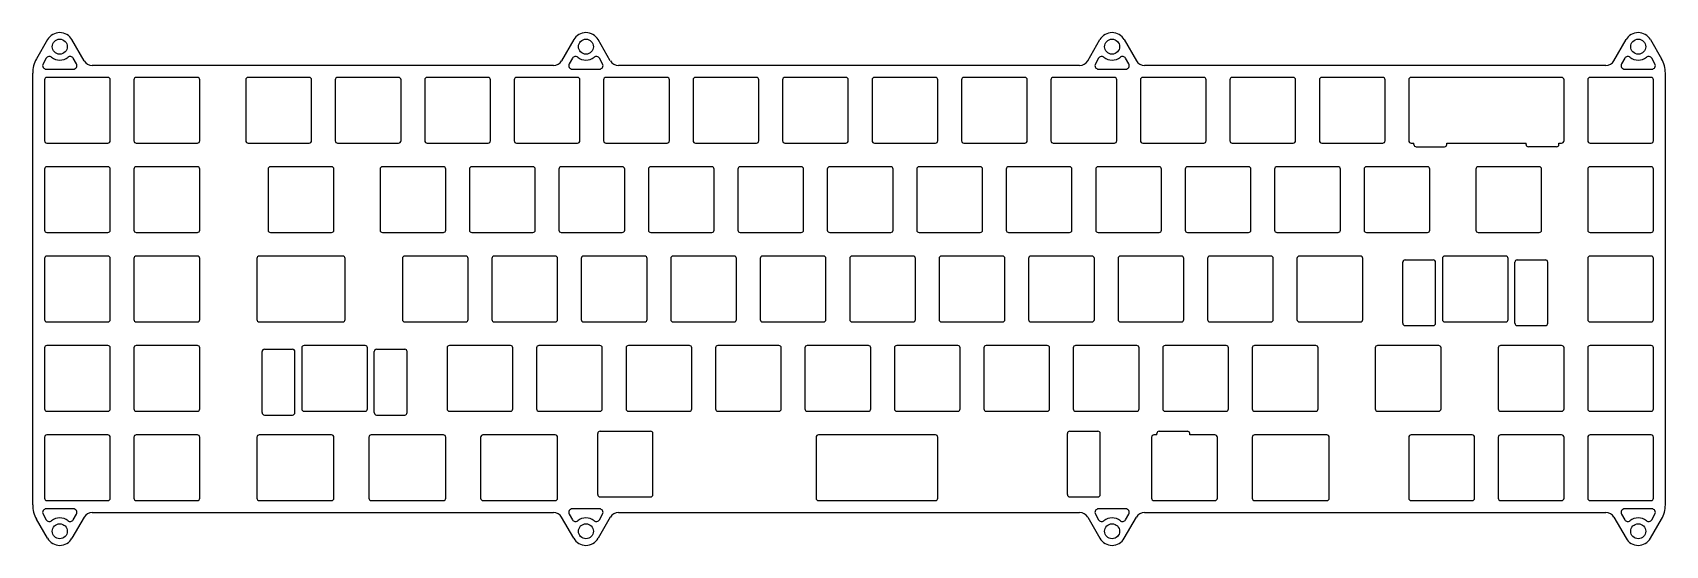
# Model space of a CAD drawing. Header units: millimetres. Extents: x -10 to 338, y -93 to 17.
import ezdxf

# ---------------------------------------------------------------- set-up
doc = ezdxf.new("R2010")
doc.units = ezdxf.units.MM

msp = doc.modelspace()

# ---------------------------------------------------------------- linework, layer by layer
at = {"color": 7, "linetype": 'Continuous', "lineweight": 25}
for p, q in [((-6.35, 15.03), (-8.72, 10.92)), ((1.44, 10.53), (-1.15, 15.03)), ((105.69, 15.03), (103.09, 10.53)), ((113.48, 10.53), (110.89, 15.03)), ((215.13, 10.53), (217.73, 15.03)), ((222.92, 15.03), (225.52, 10.53)), ((327.17, 10.53), (329.77, 15.03)), ((334.96, 15.03), (337.33, 10.92)), ((-6.62, 11.06), (-7.3, 9.88)), ((-0.2, 9.88), (-0.89, 11.06)), ((105.42, 11.06), (104.74, 9.88)), ((111.84, 9.88), (111.15, 11.06)), ((217.46, 11.06), (216.77, 9.88)), ((223.88, 9.88), (223.19, 11.06)), ((329.5, 11.06), (328.81, 9.88)), ((335.91, 9.88), (335.23, 11.06)), ((-9.53, 7.92), (-9.53, -84.12)), ((-6.65, 8.75), (-0.85, 8.75)), ((6.5, 7), (-6.5, 7)), ((101.36, 9.53), (3.18, 9.53)), ((25.55, 7), (12.55, 7)), ((49.36, 7), (36.36, 7)), ((68.41, 7), (55.41, 7)), ((87.46, 7), (74.46, 7)), ((106.51, 7), (93.51, 7)), ((105.39, 8.75), (111.19, 8.75)), ((125.56, 7), (112.56, 7)), ((213.4, 9.53), (115.22, 9.53)), ((144.61, 7), (131.61, 7)), ((163.66, 7), (150.66, 7)), ((182.71, 7), (169.71, 7)), ((201.76, 7), (188.76, 7)), ((220.81, 7), (207.81, 7)), ((217.42, 8.75), (223.23, 8.75)), ((239.86, 7), (226.86, 7)), ((325.44, 9.53), (227.25, 9.53)), ((258.91, 7), (245.91, 7)), ((277.96, 7), (264.96, 7)), ((316.06, 7), (284.01, 7)), ((335.11, 7), (322.11, 7)), ((329.46, 8.75), (335.27, 8.75)), ((338.14, -84.12), (338.14, 7.92)), ((-7, 6.5), (-7, -6.5)), ((7, -6.5), (7, 6.5)), ((12.05, 6.5), (12.05, -6.5)), ((26.05, -6.5), (26.05, 6.5)), ((35.86, 6.5), (35.86, -6.5)), ((49.86, -6.5), (49.86, 6.5)), ((54.91, 6.5), (54.91, -6.5)), ((68.91, -6.5), (68.91, 6.5)), ((73.96, 6.5), (73.96, -6.5)), ((87.96, -6.5), (87.96, 6.5)), ((93.01, 6.5), (93.01, -6.5)), ((107.01, -6.5), (107.01, 6.5)), ((112.06, 6.5), (112.06, -6.5)), ((126.06, -6.5), (126.06, 6.5)), ((131.11, 6.5), (131.11, -6.5)), ((145.11, -6.5), (145.11, 6.5)), ((150.16, 6.5), (150.16, -6.5)), ((164.16, -6.5), (164.16, 6.5)), ((169.21, 6.5), (169.21, -6.5)), ((183.21, -6.5), (183.21, 6.5)), ((188.26, 6.5), (188.26, -6.5)), ((202.26, -6.5), (202.26, 6.5)), ((207.31, 6.5), (207.31, -6.5)), ((221.31, -6.5), (221.31, 6.5)), ((226.36, 6.5), (226.36, -6.5)), ((240.36, -6.5), (240.36, 6.5)), ((245.41, 6.5), (245.41, -6.5)), ((259.41, -6.5), (259.41, 6.5)), ((264.46, 6.5), (264.46, -6.5)), ((278.46, -6.5), (278.46, 6.5)), ((283.51, 6.5), (283.51, -6.5)), ((316.56, -6.5), (316.56, 6.5)), ((321.61, 6.5), (321.61, -6.5)), ((335.61, -6.5), (335.61, 6.5)), ((-6.5, -7), (6.5, -7)), ((12.55, -7), (25.55, -7)), ((36.36, -7), (49.36, -7)), ((55.41, -7), (68.41, -7)), ((74.46, -7), (87.46, -7)), ((93.51, -7), (106.51, -7)), ((112.56, -7), (125.56, -7)), ((131.61, -7), (144.61, -7)), ((150.66, -7), (163.66, -7)), ((169.71, -7), (182.71, -7)), ((188.76, -7), (201.76, -7)), ((207.81, -7), (220.81, -7)), ((226.86, -7), (239.86, -7)), ((245.91, -7), (258.91, -7)), ((264.96, -7), (277.96, -7)), ((284.01, -7), (284.6, -7)), ((284.6, -7.3), (284.6, -7)), ((285.1, -7.8), (291.1, -7.8)), ((291.6, -7.3), (291.6, -7)), ((291.6, -7), (308.48, -7)), ((308.48, -7.3), (308.48, -7)), ((314.98, -7.8), (308.98, -7.8)), ((315.48, -7.3), (315.48, -7)), ((315.48, -7), (316.06, -7)), ((322.11, -7), (335.11, -7)), ((-7, -12.55), (-7, -25.55)), ((6.5, -12.05), (-6.5, -12.05)), ((7, -25.55), (7, -12.55)), ((12.05, -12.55), (12.05, -25.55)), ((25.55, -12.05), (12.55, -12.05)), ((26.05, -25.55), (26.05, -12.55)), ((40.62, -12.55), (40.62, -25.55)), ((54.12, -12.05), (41.12, -12.05)), ((54.62, -25.55), (54.62, -12.55)), ((64.44, -12.55), (64.44, -25.55)), ((77.94, -12.05), (64.94, -12.05)), ((78.44, -25.55), (78.44, -12.55)), ((83.49, -12.55), (83.49, -25.55)), ((96.99, -12.05), (83.99, -12.05)), ((97.49, -25.55), (97.49, -12.55)), ((102.54, -12.55), (102.54, -25.55)), ((116.04, -12.05), (103.04, -12.05)), ((116.54, -25.55), (116.54, -12.55)), ((121.59, -12.55), (121.59, -25.55)), ((135.09, -12.05), (122.09, -12.05)), ((135.59, -25.55), (135.59, -12.55)), ((140.64, -12.55), (140.64, -25.55)), ((154.14, -12.05), (141.14, -12.05)), ((154.64, -25.55), (154.64, -12.55)), ((159.69, -12.55), (159.69, -25.55)), ((173.19, -12.05), (160.19, -12.05)), ((173.69, -25.55), (173.69, -12.55)), ((178.74, -12.55), (178.74, -25.55)), ((192.24, -12.05), (179.24, -12.05)), ((192.74, -25.55), (192.74, -12.55)), ((197.79, -12.55), (197.79, -25.55)), ((211.29, -12.05), (198.29, -12.05)), ((211.79, -25.55), (211.79, -12.55)), ((216.84, -12.55), (216.84, -25.55)), ((230.34, -12.05), (217.34, -12.05)), ((230.84, -25.55), (230.84, -12.55)), ((235.89, -12.55), (235.89, -25.55)), ((249.39, -12.05), (236.39, -12.05)), ((249.89, -25.55), (249.89, -12.55)), ((254.94, -12.55), (254.94, -25.55)), ((268.44, -12.05), (255.44, -12.05)), ((268.94, -25.55), (268.94, -12.55)), ((273.99, -12.55), (273.99, -25.55)), ((287.49, -12.05), (274.49, -12.05)), ((287.99, -25.55), (287.99, -12.55)), ((297.8, -12.55), (297.8, -25.55)), ((311.3, -12.05), (298.3, -12.05)), ((311.8, -25.55), (311.8, -12.55)), ((321.61, -12.55), (321.61, -25.55)), ((335.11, -12.05), (322.11, -12.05)), ((335.61, -25.55), (335.61, -12.55)), ((-6.5, -26.05), (6.5, -26.05)), ((12.55, -26.05), (25.55, -26.05)), ((41.12, -26.05), (54.12, -26.05)), ((64.94, -26.05), (77.94, -26.05)), ((83.99, -26.05), (96.99, -26.05)), ((103.04, -26.05), (116.04, -26.05)), ((122.09, -26.05), (135.09, -26.05)), ((141.14, -26.05), (154.14, -26.05)), ((160.19, -26.05), (173.19, -26.05)), ((179.24, -26.05), (192.24, -26.05)), ((198.29, -26.05), (211.29, -26.05)), ((217.34, -26.05), (230.34, -26.05)), ((236.39, -26.05), (249.39, -26.05)), ((255.44, -26.05), (268.44, -26.05)), ((274.49, -26.05), (287.49, -26.05)), ((298.3, -26.05), (311.3, -26.05)), ((322.11, -26.05), (335.11, -26.05)), ((6.5, -31.1), (-6.5, -31.1)), ((25.55, -31.1), (12.55, -31.1)), ((56.51, -31.1), (38.74, -31.1)), ((82.7, -31.1), (69.7, -31.1)), ((101.75, -31.1), (88.75, -31.1)), ((120.8, -31.1), (107.8, -31.1)), ((139.85, -31.1), (126.85, -31.1)), ((158.9, -31.1), (145.9, -31.1)), ((177.95, -31.1), (164.95, -31.1)), ((197, -31.1), (184, -31.1)), ((216.05, -31.1), (203.05, -31.1)), ((235.1, -31.1), (222.1, -31.1)), ((254.15, -31.1), (241.15, -31.1)), ((273.2, -31.1), (260.2, -31.1)), ((304.16, -31.1), (291.16, -31.1)), ((335.11, -31.1), (322.11, -31.1)), ((-7, -31.6), (-7, -44.6)), ((7, -44.6), (7, -31.6)), ((12.05, -31.6), (12.05, -44.6)), ((26.05, -44.6), (26.05, -31.6)), ((38.24, -31.6), (38.24, -44.6)), ((57.01, -44.6), (57.01, -31.6)), ((69.2, -31.6), (69.2, -44.6)), ((83.2, -44.6), (83.2, -31.6)), ((88.25, -31.6), (88.25, -44.6)), ((102.25, -44.6), (102.25, -31.6)), ((107.3, -31.6), (107.3, -44.6)), ((121.3, -44.6), (121.3, -31.6)), ((126.35, -31.6), (126.35, -44.6)), ((140.35, -44.6), (140.35, -31.6)), ((145.4, -31.6), (145.4, -44.6)), ((159.4, -44.6), (159.4, -31.6)), ((164.45, -31.6), (164.45, -44.6)), ((178.45, -44.6), (178.45, -31.6)), ((183.5, -31.6), (183.5, -44.6)), ((197.5, -44.6), (197.5, -31.6)), ((202.55, -31.6), (202.55, -44.6)), ((216.55, -44.6), (216.55, -31.6)), ((221.6, -31.6), (221.6, -44.6)), ((235.6, -44.6), (235.6, -31.6)), ((240.65, -31.6), (240.65, -44.6)), ((254.65, -44.6), (254.65, -31.6)), ((259.7, -31.6), (259.7, -44.6)), ((273.7, -44.6), (273.7, -31.6)), ((282.22, -45.4), (282.22, -32.4)), ((282.72, -31.9), (288.72, -31.9)), ((289.22, -45.4), (289.22, -32.4)), ((290.66, -31.6), (290.66, -44.6)), ((304.66, -44.6), (304.66, -31.6)), ((306.09, -45.4), (306.09, -32.4)), ((306.59, -31.9), (312.59, -31.9)), ((313.09, -45.4), (313.09, -32.4)), ((321.61, -31.6), (321.61, -44.6)), ((335.61, -44.6), (335.61, -31.6)), ((-6.5, -45.1), (6.5, -45.1)), ((12.55, -45.1), (25.55, -45.1)), ((38.74, -45.1), (56.51, -45.1)), ((69.7, -45.1), (82.7, -45.1)), ((88.75, -45.1), (101.75, -45.1)), ((107.8, -45.1), (120.8, -45.1)), ((126.85, -45.1), (139.85, -45.1)), ((145.9, -45.1), (158.9, -45.1)), ((164.95, -45.1), (177.95, -45.1)), ((184, -45.1), (197, -45.1)), ((203.05, -45.1), (216.05, -45.1)), ((222.1, -45.1), (235.1, -45.1)), ((241.15, -45.1), (254.15, -45.1)), ((260.2, -45.1), (273.2, -45.1)), ((291.16, -45.1), (304.16, -45.1)), ((322.11, -45.1), (335.11, -45.1)), ((282.72, -45.9), (288.72, -45.9)), ((306.59, -45.9), (312.59, -45.9)), ((-7, -50.65), (-7, -63.65)), ((6.5, -50.15), (-6.5, -50.15)), ((7, -63.65), (7, -50.65)), ((12.05, -50.65), (12.05, -63.65)), ((25.55, -50.15), (12.55, -50.15)), ((26.05, -63.65), (26.05, -50.65)), ((39.33, -64.45), (39.33, -51.45)), ((39.83, -50.95), (45.83, -50.95)), ((46.33, -64.45), (46.33, -51.45)), ((47.77, -50.65), (47.77, -63.65)), ((61.27, -50.15), (48.27, -50.15)), ((61.77, -63.65), (61.77, -50.65)), ((63.21, -64.45), (63.21, -51.45)), ((63.71, -50.95), (69.71, -50.95)), ((70.21, -64.45), (70.21, -51.45)), ((78.72, -50.65), (78.72, -63.65)), ((92.22, -50.15), (79.22, -50.15)), ((92.72, -63.65), (92.72, -50.65)), ((97.78, -50.65), (97.78, -63.65)), ((111.28, -50.15), (98.28, -50.15)), ((111.78, -63.65), (111.78, -50.65)), ((116.83, -50.65), (116.83, -63.65)), ((130.32, -50.15), (117.33, -50.15)), ((130.82, -63.65), (130.82, -50.65)), ((135.88, -50.65), (135.88, -63.65)), ((149.38, -50.15), (136.38, -50.15)), ((149.88, -63.65), (149.88, -50.65)), ((154.93, -50.65), (154.93, -63.65)), ((168.43, -50.15), (155.43, -50.15)), ((168.93, -63.65), (168.93, -50.65)), ((173.97, -50.65), (173.97, -63.65)), ((187.47, -50.15), (174.47, -50.15)), ((187.97, -63.65), (187.97, -50.65)), ((193.03, -50.65), (193.03, -63.65)), ((206.53, -50.15), (193.53, -50.15)), ((207.03, -63.65), (207.03, -50.65)), ((212.07, -50.65), (212.07, -63.65)), ((225.57, -50.15), (212.57, -50.15)), ((226.07, -63.65), (226.07, -50.65)), ((231.12, -50.65), (231.12, -63.65)), ((244.62, -50.15), (231.62, -50.15)), ((245.12, -63.65), (245.12, -50.65)), ((250.18, -50.65), (250.18, -63.65)), ((263.68, -50.15), (250.68, -50.15)), ((264.18, -63.65), (264.18, -50.65)), ((276.37, -50.65), (276.37, -63.65)), ((289.87, -50.15), (276.87, -50.15)), ((290.37, -63.65), (290.37, -50.65)), ((302.56, -50.65), (302.56, -63.65)), ((316.06, -50.15), (303.06, -50.15)), ((316.56, -63.65), (316.56, -50.65)), ((321.61, -50.65), (321.61, -63.65)), ((335.11, -50.15), (322.11, -50.15)), ((335.61, -63.65), (335.61, -50.65)), ((-6.5, -64.15), (6.5, -64.15)), ((12.55, -64.15), (25.55, -64.15)), ((39.83, -64.95), (45.83, -64.95)), ((48.27, -64.15), (61.27, -64.15)), ((63.71, -64.95), (69.71, -64.95)), ((79.22, -64.15), (92.22, -64.15)), ((98.28, -64.15), (111.28, -64.15)), ((117.33, -64.15), (130.32, -64.15)), ((136.38, -64.15), (149.38, -64.15)), ((155.43, -64.15), (168.43, -64.15)), ((174.47, -64.15), (187.47, -64.15)), ((193.53, -64.15), (206.53, -64.15)), ((212.57, -64.15), (225.57, -64.15)), ((231.62, -64.15), (244.62, -64.15)), ((250.68, -64.15), (263.68, -64.15)), ((276.87, -64.15), (289.87, -64.15)), ((303.06, -64.15), (316.06, -64.15)), ((322.11, -64.15), (335.11, -64.15)), ((6.5, -69.2), (-6.5, -69.2)), ((25.55, -69.2), (12.55, -69.2)), ((54.12, -69.2), (38.74, -69.2)), ((77.94, -69.2), (62.56, -69.2)), ((101.75, -69.2), (86.37, -69.2)), ((110.81, -81.9), (110.81, -68.9)), ((111.31, -68.4), (122.06, -68.4)), ((122.56, -81.9), (122.56, -68.9)), ((182.71, -69.2), (157.81, -69.2)), ((210.81, -81.9), (210.81, -68.9)), ((211.31, -68.4), (217.31, -68.4)), ((217.81, -81.9), (217.81, -68.9)), ((229.86, -69.2), (229.24, -69.2)), ((229.86, -69.2), (229.86, -68.9)), ((230.36, -68.4), (236.36, -68.4)), ((236.86, -69.2), (236.86, -68.9)), ((242.24, -69.2), (236.86, -69.2)), ((266.06, -69.2), (250.68, -69.2)), ((297.01, -69.2), (284.01, -69.2)), ((316.06, -69.2), (303.06, -69.2)), ((335.11, -69.2), (322.11, -69.2)), ((-7, -69.7), (-7, -82.7)), ((7, -82.7), (7, -69.7)), ((12.05, -69.7), (12.05, -82.7)), ((26.05, -82.7), (26.05, -69.7)), ((38.24, -69.7), (38.24, -82.7)), ((54.62, -82.7), (54.62, -69.7)), ((62.06, -69.7), (62.06, -82.7)), ((78.44, -82.7), (78.44, -69.7)), ((85.87, -69.7), (85.87, -82.7)), ((102.25, -82.7), (102.25, -69.7)), ((157.31, -69.7), (157.31, -82.7)), ((183.21, -82.7), (183.21, -69.7)), ((228.74, -69.7), (228.74, -82.7)), ((242.74, -82.7), (242.74, -69.7)), ((250.18, -69.7), (250.18, -82.7)), ((266.56, -82.7), (266.56, -69.7)), ((283.51, -69.7), (283.51, -82.7)), ((297.51, -82.7), (297.51, -69.7)), ((302.56, -69.7), (302.56, -82.7)), ((316.56, -82.7), (316.56, -69.7)), ((321.61, -69.7), (321.61, -82.7)), ((335.61, -82.7), (335.61, -69.7)), ((-6.5, -83.2), (6.5, -83.2)), ((12.55, -83.2), (25.55, -83.2)), ((38.74, -83.2), (54.12, -83.2)), ((62.56, -83.2), (77.94, -83.2)), ((86.37, -83.2), (101.75, -83.2)), ((111.31, -82.4), (122.06, -82.4)), ((157.81, -83.2), (182.71, -83.2)), ((211.31, -82.4), (217.31, -82.4)), ((229.24, -83.2), (242.24, -83.2)), ((250.68, -83.2), (266.06, -83.2)), ((284.01, -83.2), (297.01, -83.2)), ((303.06, -83.2), (316.06, -83.2)), ((322.11, -83.2), (335.11, -83.2)), ((-7.3, -86.08), (-6.62, -87.26)), ((-0.85, -84.95), (-6.65, -84.95)), ((1.44, -86.72), (-1.15, -91.22)), ((-0.89, -87.26), (-0.2, -86.08)), ((3.18, -85.72), (101.36, -85.72)), ((105.69, -91.22), (103.09, -86.72)), ((104.74, -86.08), (105.42, -87.26)), ((111.19, -84.95), (105.39, -84.95)), ((113.48, -86.72), (110.89, -91.22)), ((111.15, -87.26), (111.84, -86.08)), ((115.22, -85.72), (213.4, -85.72)), ((215.13, -86.72), (217.73, -91.22)), ((216.77, -86.08), (217.46, -87.26)), ((223.23, -84.95), (217.42, -84.95)), ((222.92, -91.22), (225.52, -86.72)), ((223.19, -87.26), (223.88, -86.08)), ((227.25, -85.72), (325.44, -85.72)), ((327.17, -86.72), (329.77, -91.22)), ((328.81, -86.08), (329.5, -87.26)), ((335.27, -84.95), (329.46, -84.95)), ((335.23, -87.26), (335.91, -86.08)), ((-6.35, -91.22), (-8.72, -87.12)), ((334.96, -91.22), (337.33, -87.12))]:
    msp.add_line(p, q, dxfattribs=at)
for centre in [(-3.75, 13.53), (108.29, 13.53), (220.33, 13.53), (332.36, 13.53), (-3.75, -89.72), (108.29, -89.72), (220.33, -89.72), (332.36, -89.72)]:
    msp.add_circle(centre, 1.6, dxfattribs=at)
for centre, radius, start, end in [((-3.75, 13.53), 3, 30, 150), ((108.29, 13.53), 3, 30, 150), ((220.33, 13.53), 3, 30, 150), ((332.36, 13.53), 3, 30, 150), ((-3.52, 7.92), 6, 150, 180), ((-5.97, 10.69), 0.75, 52.0164, 150), ((-3.75, 13.53), 2.85, 232.0164, 307.9836), ((-1.54, 10.69), 0.75, 30, 127.9836), ((3.18, 11.53), 2, 210, 270), ((101.36, 11.53), 2, 270, 330), ((106.07, 10.69), 0.75, 52.0164, 150), ((108.29, 13.53), 2.85, 232.0164, 307.9836), ((110.5, 10.69), 0.75, 30, 127.9836), ((115.22, 11.53), 2, 210, 270), ((213.4, 11.53), 2, 270, 330), ((218.11, 10.69), 0.75, 52.0164, 150), ((220.33, 13.53), 2.85, 232.0164, 307.9836), ((222.54, 10.69), 0.75, 30, 127.9836), ((227.25, 11.53), 2, 210, 270), ((325.44, 11.53), 2, 270, 330), ((330.15, 10.69), 0.75, 52.0164, 150), ((332.36, 13.53), 2.85, 232.0164, 307.9836), ((334.58, 10.69), 0.75, 30, 127.9836), ((332.14, 7.92), 6, 0, 30), ((-6.65, 9.5), 0.75, 150, 270), ((-6.5, 6.5), 0.5, 90, 180), ((-0.85, 9.5), 0.75, 270, 30), ((6.5, 6.5), 0.5, 0, 90), ((12.55, 6.5), 0.5, 90, 180), ((25.55, 6.5), 0.5, 360, 90), ((36.36, 6.5), 0.5, 90, 180), ((49.36, 6.5), 0.5, 0, 90), ((55.41, 6.5), 0.5, 90, 180), ((68.41, 6.5), 0.5, 0, 90), ((74.46, 6.5), 0.5, 90, 180), ((87.46, 6.5), 0.5, 0, 90), ((93.51, 6.5), 0.5, 90, 180), ((105.39, 9.5), 0.75, 150, 270), ((106.51, 6.5), 0.5, 0, 90), ((111.19, 9.5), 0.75, 270, 30), ((112.56, 6.5), 0.5, 90, 180), ((125.56, 6.5), 0.5, 0, 90), ((131.61, 6.5), 0.5, 90, 180), ((144.61, 6.5), 0.5, 0, 90), ((150.66, 6.5), 0.5, 90, 180), ((163.66, 6.5), 0.5, 0, 90), ((169.71, 6.5), 0.5, 90, 180), ((182.71, 6.5), 0.5, 0, 90), ((188.76, 6.5), 0.5, 90, 180), ((201.76, 6.5), 0.5, 0, 90), ((207.81, 6.5), 0.5, 90, 180), ((217.42, 9.5), 0.75, 150, 270), ((220.81, 6.5), 0.5, 0, 90), ((223.23, 9.5), 0.75, 270, 30), ((226.86, 6.5), 0.5, 90, 180), ((239.86, 6.5), 0.5, 0, 90), ((245.91, 6.5), 0.5, 90, 180), ((258.91, 6.5), 0.5, 360, 90), ((264.96, 6.5), 0.5, 90, 180), ((277.96, 6.5), 0.5, 360, 90), ((284.01, 6.5), 0.5, 90, 180), ((316.06, 6.5), 0.5, 360, 90), ((322.11, 6.5), 0.5, 90, 180), ((329.46, 9.5), 0.75, 150, 270), ((335.11, 6.5), 0.5, 360, 90), ((335.27, 9.5), 0.75, 270, 30), ((-6.5, -6.5), 0.5, 180, 270), ((6.5, -6.5), 0.5, 270, 360), ((12.55, -6.5), 0.5, 180, 270), ((25.55, -6.5), 0.5, 270, 0), ((36.36, -6.5), 0.5, 180, 270), ((49.36, -6.5), 0.5, 270, 0), ((55.41, -6.5), 0.5, 180, 270), ((68.41, -6.5), 0.5, 270, 360), ((74.46, -6.5), 0.5, 180, 270), ((87.46, -6.5), 0.5, 270, 360), ((93.51, -6.5), 0.5, 180, 270), ((106.51, -6.5), 0.5, 270, 360), ((112.56, -6.5), 0.5, 180, 270), ((125.56, -6.5), 0.5, 270, 360), ((131.61, -6.5), 0.5, 180, 270), ((144.61, -6.5), 0.5, 270, 360), ((150.66, -6.5), 0.5, 180, 270), ((163.66, -6.5), 0.5, 270, 360), ((169.71, -6.5), 0.5, 180, 270), ((182.71, -6.5), 0.5, 270, 360), ((188.76, -6.5), 0.5, 180, 270), ((201.76, -6.5), 0.5, 270, 360), ((207.81, -6.5), 0.5, 180, 270), ((220.81, -6.5), 0.5, 270, 360), ((226.86, -6.5), 0.5, 180, 270), ((239.86, -6.5), 0.5, 270, 360), ((245.91, -6.5), 0.5, 180, 270), ((258.91, -6.5), 0.5, 270, 0), ((264.96, -6.5), 0.5, 180, 270), ((277.96, -6.5), 0.5, 270, 0), ((284.01, -6.5), 0.5, 180, 270), ((316.06, -6.5), 0.5, 270, 0), ((322.11, -6.5), 0.5, 180, 270), ((335.11, -6.5), 0.5, 270, 0), ((285.1, -7.3), 0.5, 180, 270), ((291.1, -7.3), 0.5, 270, 360), ((308.98, -7.3), 0.5, 180, 270), ((314.98, -7.3), 0.5, 270, 0), ((-6.5, -12.55), 0.5, 90, 180), ((6.5, -12.55), 0.5, 0, 90), ((12.55, -12.55), 0.5, 90, 180), ((25.55, -12.55), 0.5, 360, 90), ((41.12, -12.55), 0.5, 90, 180), ((54.12, -12.55), 0.5, 0, 90), ((64.94, -12.55), 0.5, 90, 180), ((77.94, -12.55), 0.5, 0, 90), ((83.99, -12.55), 0.5, 90, 180), ((96.99, -12.55), 0.5, 0, 90), ((103.04, -12.55), 0.5, 90, 180), ((116.04, -12.55), 0.5, 0, 90), ((122.09, -12.55), 0.5, 90, 180), ((135.09, -12.55), 0.5, 0, 90), ((141.14, -12.55), 0.5, 90, 180), ((154.14, -12.55), 0.5, 0, 90), ((160.19, -12.55), 0.5, 90, 180), ((173.19, -12.55), 0.5, 0, 90), ((179.24, -12.55), 0.5, 90, 180), ((192.24, -12.55), 0.5, 0, 90), ((198.29, -12.55), 0.5, 90, 180), ((211.29, -12.55), 0.5, 0, 90), ((217.34, -12.55), 0.5, 90, 180), ((230.34, -12.55), 0.5, 0, 90), ((236.39, -12.55), 0.5, 90, 180), ((249.39, -12.55), 0.5, 0, 90), ((255.44, -12.55), 0.5, 90, 180), ((268.44, -12.55), 0.5, 0, 90), ((274.49, -12.55), 0.5, 90, 180), ((287.49, -12.55), 0.5, 0, 90), ((298.3, -12.55), 0.5, 90, 180), ((311.3, -12.55), 0.5, 0, 90), ((322.11, -12.55), 0.5, 90, 180), ((335.11, -12.55), 0.5, 360, 90), ((-6.5, -25.55), 0.5, 180, 270), ((6.5, -25.55), 0.5, 270, 360), ((12.55, -25.55), 0.5, 180, 270), ((25.55, -25.55), 0.5, 270, 0), ((41.12, -25.55), 0.5, 180, 270), ((54.12, -25.55), 0.5, 270, 0), ((64.94, -25.55), 0.5, 180, 270), ((77.94, -25.55), 0.5, 270, 0), ((83.99, -25.55), 0.5, 180, 270), ((96.99, -25.55), 0.5, 270, 0), ((103.04, -25.55), 0.5, 180, 270), ((116.04, -25.55), 0.5, 270, 0), ((122.09, -25.55), 0.5, 180, 270), ((135.09, -25.55), 0.5, 270, 360), ((141.14, -25.55), 0.5, 180, 270), ((154.14, -25.55), 0.5, 270, 360), ((160.19, -25.55), 0.5, 180, 270), ((173.19, -25.55), 0.5, 270, 360), ((179.24, -25.55), 0.5, 180, 270), ((192.24, -25.55), 0.5, 270, 360), ((198.29, -25.55), 0.5, 180, 270), ((211.29, -25.55), 0.5, 270, 360), ((217.34, -25.55), 0.5, 180, 270), ((230.34, -25.55), 0.5, 270, 360), ((236.39, -25.55), 0.5, 180, 270), ((249.39, -25.55), 0.5, 270, 360), ((255.44, -25.55), 0.5, 180, 270), ((268.44, -25.55), 0.5, 270, 360), ((274.49, -25.55), 0.5, 180, 270), ((287.49, -25.55), 0.5, 270, 360), ((298.3, -25.55), 0.5, 180, 270), ((311.3, -25.55), 0.5, 270, 0), ((322.11, -25.55), 0.5, 180, 270), ((335.11, -25.55), 0.5, 270, 0), ((-6.5, -31.6), 0.5, 90, 180), ((6.5, -31.6), 0.5, 0, 90), ((12.55, -31.6), 0.5, 90, 180), ((25.55, -31.6), 0.5, 0, 90), ((38.74, -31.6), 0.5, 90, 180), ((56.51, -31.6), 0.5, 0, 90), ((69.7, -31.6), 0.5, 90, 180), ((82.7, -31.6), 0.5, 0, 90), ((88.75, -31.6), 0.5, 90, 180), ((101.75, -31.6), 0.5, 0, 90), ((107.8, -31.6), 0.5, 90, 180), ((120.8, -31.6), 0.5, 0, 90), ((126.85, -31.6), 0.5, 90, 180), ((139.85, -31.6), 0.5, 0, 90), ((145.9, -31.6), 0.5, 90, 180), ((158.9, -31.6), 0.5, 0, 90), ((164.95, -31.6), 0.5, 90, 180), ((177.95, -31.6), 0.5, 0, 90), ((184, -31.6), 0.5, 90, 180), ((197, -31.6), 0.5, 0, 90), ((203.05, -31.6), 0.5, 90, 180), ((216.05, -31.6), 0.5, 0, 90), ((222.1, -31.6), 0.5, 90, 180), ((235.1, -31.6), 0.5, 0, 90), ((241.15, -31.6), 0.5, 90, 180), ((254.15, -31.6), 0.5, 0, 90), ((260.2, -31.6), 0.5, 90, 180), ((273.2, -31.6), 0.5, 0, 90), ((291.16, -31.6), 0.5, 90, 180), ((304.16, -31.6), 0.5, 0, 90), ((322.11, -31.6), 0.5, 90, 180), ((335.11, -31.6), 0.5, 360, 90), ((282.72, -32.4), 0.5, 90, 180), ((288.72, -32.4), 0.5, 0, 90), ((306.59, -32.4), 0.5, 90, 180), ((312.59, -32.4), 0.5, 360, 90), ((-6.5, -44.6), 0.5, 180, 270), ((6.5, -44.6), 0.5, 270, 360), ((12.55, -44.6), 0.5, 180, 270), ((25.55, -44.6), 0.5, 270, 0), ((38.74, -44.6), 0.5, 180, 270), ((56.51, -44.6), 0.5, 270, 0), ((69.7, -44.6), 0.5, 180, 270), ((82.7, -44.6), 0.5, 270, 0), ((88.75, -44.6), 0.5, 180, 270), ((101.75, -44.6), 0.5, 270, 0), ((107.8, -44.6), 0.5, 180, 270), ((120.8, -44.6), 0.5, 270, 0), ((126.85, -44.6), 0.5, 180, 270), ((139.85, -44.6), 0.5, 270, 360), ((145.9, -44.6), 0.5, 180, 270), ((158.9, -44.6), 0.5, 270, 360), ((164.95, -44.6), 0.5, 180, 270), ((177.95, -44.6), 0.5, 270, 360), ((184, -44.6), 0.5, 180, 270), ((197, -44.6), 0.5, 270, 360), ((203.05, -44.6), 0.5, 180, 270), ((216.05, -44.6), 0.5, 270, 360), ((222.1, -44.6), 0.5, 180, 270), ((235.1, -44.6), 0.5, 270, 360), ((241.15, -44.6), 0.5, 180, 270), ((254.15, -44.6), 0.5, 270, 0), ((260.2, -44.6), 0.5, 180, 270), ((273.2, -44.6), 0.5, 270, 0), ((291.16, -44.6), 0.5, 180, 270), ((304.16, -44.6), 0.5, 270, 0), ((322.11, -44.6), 0.5, 180, 270), ((335.11, -44.6), 0.5, 270, 0), ((282.72, -45.4), 0.5, 180, 270), ((288.72, -45.4), 0.5, 270, 360), ((306.59, -45.4), 0.5, 180, 270), ((312.59, -45.4), 0.5, 270, 0), ((-6.5, -50.65), 0.5, 90, 180), ((6.5, -50.65), 0.5, 0, 90), ((12.55, -50.65), 0.5, 90, 180), ((25.55, -50.65), 0.5, 0, 90), ((39.83, -51.45), 0.5, 90, 180), ((45.83, -51.45), 0.5, 0, 90), ((48.27, -50.65), 0.5, 90, 180), ((61.27, -50.65), 0.5, 0, 90), ((63.71, -51.45), 0.5, 90, 180), ((69.71, -51.45), 0.5, 0, 90), ((79.22, -50.65), 0.5, 90, 180), ((92.22, -50.65), 0.5, 0, 90), ((98.28, -50.65), 0.5, 90, 180), ((111.28, -50.65), 0.5, 0, 90), ((117.33, -50.65), 0.5, 90, 180), ((130.32, -50.65), 0.5, 0, 90), ((136.38, -50.65), 0.5, 90, 180), ((149.38, -50.65), 0.5, 0, 90), ((155.43, -50.65), 0.5, 90, 180), ((168.43, -50.65), 0.5, 0, 90), ((174.47, -50.65), 0.5, 90, 180), ((187.47, -50.65), 0.5, 0, 90), ((193.53, -50.65), 0.5, 90, 180), ((206.53, -50.65), 0.5, 0, 90), ((212.57, -50.65), 0.5, 90, 180), ((225.57, -50.65), 0.5, 0, 90), ((231.62, -50.65), 0.5, 90, 180), ((244.62, -50.65), 0.5, 0, 90), ((250.68, -50.65), 0.5, 90, 180), ((263.68, -50.65), 0.5, 0, 90), ((276.87, -50.65), 0.5, 90, 180), ((289.87, -50.65), 0.5, 0, 90), ((303.06, -50.65), 0.5, 90, 180), ((316.06, -50.65), 0.5, 360, 90), ((322.11, -50.65), 0.5, 90, 180), ((335.11, -50.65), 0.5, 360, 90), ((-6.5, -63.65), 0.5, 180, 270), ((6.5, -63.65), 0.5, 270, 360), ((12.55, -63.65), 0.5, 180, 270), ((25.55, -63.65), 0.5, 270, 0), ((39.83, -64.45), 0.5, 180, 270), ((45.83, -64.45), 0.5, 270, 0), ((48.27, -63.65), 0.5, 180, 270), ((61.27, -63.65), 0.5, 270, 0), ((63.71, -64.45), 0.5, 180, 270), ((69.71, -64.45), 0.5, 270, 0), ((79.22, -63.65), 0.5, 180, 270), ((92.22, -63.65), 0.5, 270, 360), ((98.28, -63.65), 0.5, 180, 270), ((111.28, -63.65), 0.5, 270, 360), ((117.33, -63.65), 0.5, 180, 270), ((130.32, -63.65), 0.5, 270, 360), ((136.38, -63.65), 0.5, 180, 270), ((149.38, -63.65), 0.5, 270, 360), ((155.43, -63.65), 0.5, 180, 270), ((168.43, -63.65), 0.5, 270, 360), ((174.47, -63.65), 0.5, 180, 270), ((187.47, -63.65), 0.5, 270, 360), ((193.53, -63.65), 0.5, 180, 270), ((206.53, -63.65), 0.5, 270, 360), ((212.57, -63.65), 0.5, 180, 270), ((225.57, -63.65), 0.5, 270, 0), ((231.62, -63.65), 0.5, 180, 270), ((244.62, -63.65), 0.5, 270, 0), ((250.68, -63.65), 0.5, 180, 270), ((263.68, -63.65), 0.5, 270, 360), ((276.87, -63.65), 0.5, 180, 270), ((289.87, -63.65), 0.5, 270, 360), ((303.06, -63.65), 0.5, 180, 270), ((316.06, -63.65), 0.5, 270, 0), ((322.11, -63.65), 0.5, 180, 270), ((335.11, -63.65), 0.5, 270, 0), ((-6.5, -69.7), 0.5, 90, 180), ((6.5, -69.7), 0.5, 0, 90), ((12.55, -69.7), 0.5, 90, 180), ((25.55, -69.7), 0.5, 0, 90), ((38.74, -69.7), 0.5, 90, 180), ((54.12, -69.7), 0.5, 0, 90), ((62.56, -69.7), 0.5, 90, 180), ((77.94, -69.7), 0.5, 0, 90), ((86.37, -69.7), 0.5, 90, 180), ((101.75, -69.7), 0.5, 0, 90), ((111.31, -68.9), 0.5, 90, 180), ((122.06, -68.9), 0.5, 0, 90), ((157.81, -69.7), 0.5, 90, 180), ((182.71, -69.7), 0.5, 360, 90), ((211.31, -68.9), 0.5, 90, 180), ((217.31, -68.9), 0.5, 0, 90), ((229.24, -69.7), 0.5, 90, 180), ((230.36, -68.9), 0.5, 90, 180), ((236.36, -68.9), 0.5, 360, 90), ((242.24, -69.7), 0.5, 0, 90), ((250.68, -69.7), 0.5, 90, 180), ((266.06, -69.7), 0.5, 0, 90), ((284.01, -69.7), 0.5, 90, 180), ((297.01, -69.7), 0.5, 360, 90), ((303.06, -69.7), 0.5, 90, 180), ((316.06, -69.7), 0.5, 360, 90), ((322.11, -69.7), 0.5, 90, 180), ((335.11, -69.7), 0.5, 360, 90), ((-6.5, -82.7), 0.5, 180, 270), ((6.5, -82.7), 0.5, 270, 360), ((12.55, -82.7), 0.5, 180, 270), ((25.55, -82.7), 0.5, 270, 360), ((38.74, -82.7), 0.5, 180, 270), ((54.12, -82.7), 0.5, 270, 360), ((62.56, -82.7), 0.5, 180, 270), ((77.94, -82.7), 0.5, 270, 360), ((86.37, -82.7), 0.5, 180, 270), ((101.75, -82.7), 0.5, 270, 360), ((111.31, -81.9), 0.5, 180, 270), ((122.06, -81.9), 0.5, 270, 360), ((157.81, -82.7), 0.5, 180, 270), ((182.71, -82.7), 0.5, 270, 0), ((211.31, -81.9), 0.5, 180, 270), ((217.31, -81.9), 0.5, 270, 360), ((229.24, -82.7), 0.5, 180, 270), ((242.24, -82.7), 0.5, 270, 360), ((250.68, -82.7), 0.5, 180, 270), ((266.06, -82.7), 0.5, 270, 0), ((284.01, -82.7), 0.5, 180, 270), ((297.01, -82.7), 0.5, 270, 0), ((303.06, -82.7), 0.5, 180, 270), ((316.06, -82.7), 0.5, 270, 0), ((322.11, -82.7), 0.5, 180, 270), ((335.11, -82.7), 0.5, 270, 0), ((-3.52, -84.12), 6, 180, 210), ((-6.65, -85.7), 0.75, 90, 210), ((-3.75, -89.72), 2.85, 52.0164, 127.9836), ((-0.85, -85.7), 0.75, 330, 90), ((3.18, -87.72), 2, 90, 150), ((101.36, -87.72), 2, 30, 90), ((105.39, -85.7), 0.75, 90, 210), ((108.29, -89.72), 2.85, 52.0164, 127.9836), ((111.19, -85.7), 0.75, 330, 90), ((115.22, -87.72), 2, 90, 150), ((213.4, -87.72), 2, 30, 90), ((217.42, -85.7), 0.75, 90, 210), ((220.33, -89.72), 2.85, 52.0164, 127.9836), ((223.23, -85.7), 0.75, 330, 90), ((227.25, -87.72), 2, 90, 150), ((325.44, -87.72), 2, 30, 90), ((329.46, -85.7), 0.75, 90, 210), ((332.36, -89.72), 2.85, 52.0164, 127.9836), ((335.27, -85.7), 0.75, 330, 90), ((332.14, -84.12), 6, 330, 0), ((-5.97, -86.89), 0.75, 210, 307.9836), ((-1.54, -86.89), 0.75, 232.0164, 330), ((106.07, -86.89), 0.75, 210, 307.9836), ((110.5, -86.89), 0.75, 232.0164, 330), ((218.11, -86.89), 0.75, 210, 307.9836), ((222.54, -86.89), 0.75, 232.0164, 330), ((330.15, -86.89), 0.75, 210, 307.9836), ((334.58, -86.89), 0.75, 232.0164, 330), ((-3.75, -89.72), 3, 210, 330), ((108.29, -89.72), 3, 210, 330), ((220.33, -89.72), 3, 210, 330), ((332.36, -89.72), 3, 210, 330)]:
    msp.add_arc(centre, radius, start, end, dxfattribs=at)

doc.saveas('drawing.dxf')
